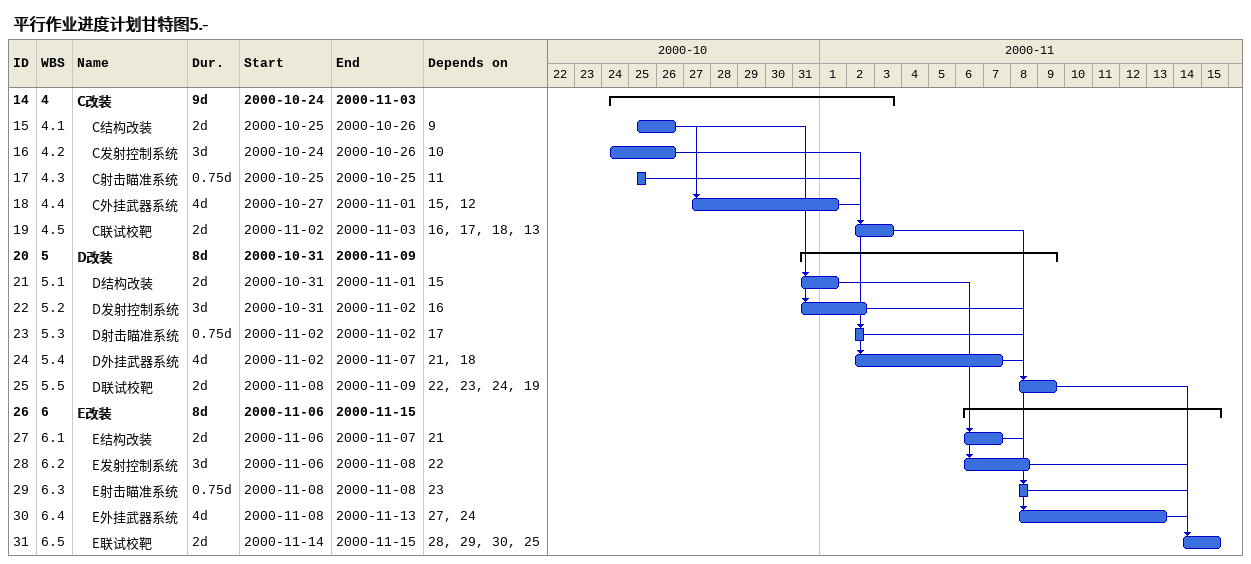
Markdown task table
平行作业进度计划甘特图5.-

| ID | WBS | Task | Duration | Start | Finish | Predecessors |
|---|---|---|---|---|---|---|
| 14 | 4 | **C改装** | 9d | 2000-10-24 | 2000-11-03 |  |
| 15 | 4.1 | C结构改装 | 2d | 2000-10-25 | 2000-10-26 | 9 |
| 16 | 4.2 | C发射控制系统 | 3d | 2000-10-24 | 2000-10-26 | 10 |
| 17 | 4.3 | C射击瞄准系统 | 0.75d | 2000-10-25 | 2000-10-25 | 11 |
| 18 | 4.4 | C外挂武器系统 | 4d | 2000-10-27 | 2000-11-01 | 15, 12 |
| 19 | 4.5 | C联试校靶 | 2d | 2000-11-02 | 2000-11-03 | 16, 17, 18, 13 |
| 20 | 5 | **D改装** | 8d | 2000-10-31 | 2000-11-09 |  |
| 21 | 5.1 | D结构改装 | 2d | 2000-10-31 | 2000-11-01 | 15 |
| 22 | 5.2 | D发射控制系统 | 3d | 2000-10-31 | 2000-11-02 | 16 |
| 23 | 5.3 | D射击瞄准系统 | 0.75d | 2000-11-02 | 2000-11-02 | 17 |
| 24 | 5.4 | D外挂武器系统 | 4d | 2000-11-02 | 2000-11-07 | 21, 18 |
| 25 | 5.5 | D联试校靶 | 2d | 2000-11-08 | 2000-11-09 | 22, 23, 24, 19 |
| 26 | 6 | **E改装** | 8d | 2000-11-06 | 2000-11-15 |  |
| 27 | 6.1 | E结构改装 | 2d | 2000-11-06 | 2000-11-07 | 21 |
| 28 | 6.2 | E发射控制系统 | 3d | 2000-11-06 | 2000-11-08 | 22 |
| 29 | 6.3 | E射击瞄准系统 | 0.75d | 2000-11-08 | 2000-11-08 | 23 |
| 30 | 6.4 | E外挂武器系统 | 4d | 2000-11-08 | 2000-11-13 | 27, 24 |
| 31 | 6.5 | E联试校靶 | 2d | 2000-11-14 | 2000-11-15 | 28, 29, 30, 25 |
